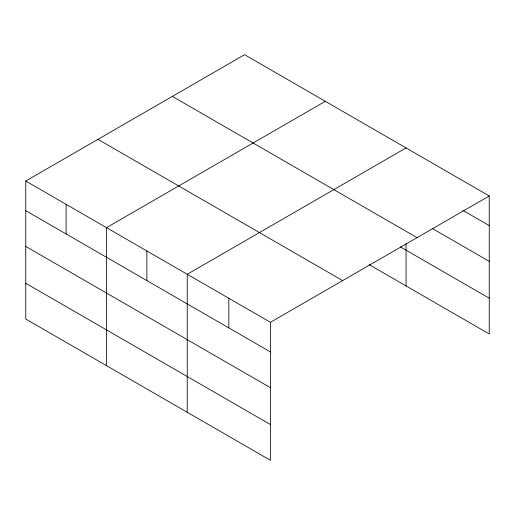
<?xml version="1.0" encoding="UTF-8"?>
<svg xmlns="http://www.w3.org/2000/svg" width="515" height="515" viewBox="0 0 515 515"><rect width="100%" height="100%" fill="white"/><g stroke="black" fill="none" stroke-linecap="round" stroke-linejoin="round"><path stroke-width="0.77" d="M270.427 387.692L270.427 322.293L25.75 181.029L25.75 319.043L270.427 460.307L270.427 387.692L25.75 246.428M369.165 264.639L489.25 333.971L489.25 195.958L244.574 54.693L25.75 181.029M325.313 101.313L106.496 227.649L106.496 365.656M406.058 147.927L187.235 274.263L187.235 412.277M270.427 322.293L489.25 195.958M462.908 210.384L489.25 225.596M432.4 228.538L489.25 261.356M172.358 96.389L417.041 237.647M400.49 246.962L489.25 298.204M97.959 139.34L342.642 280.604M25.75 210.667L270.427 351.932M25.75 283.276L270.427 424.54M406.058 243.769L406.058 285.941M228.834 298.282L228.834 327.913M146.865 250.959L146.865 280.591M66.12 204.339L66.12 233.977"/></g></svg>
